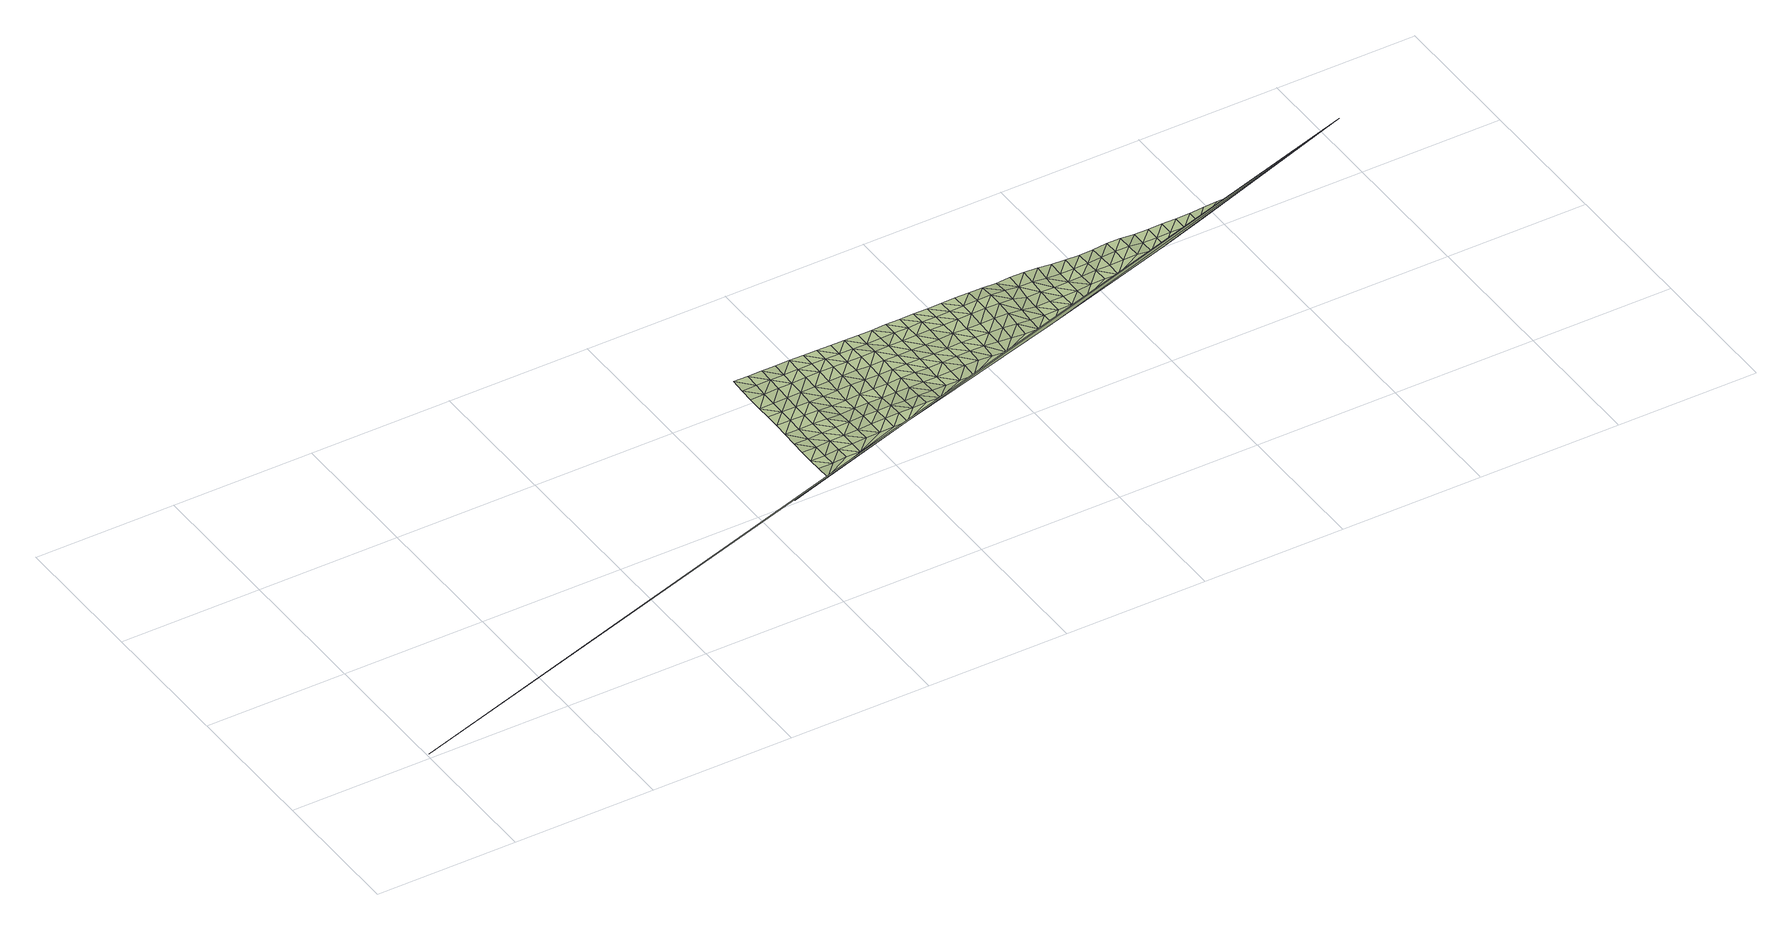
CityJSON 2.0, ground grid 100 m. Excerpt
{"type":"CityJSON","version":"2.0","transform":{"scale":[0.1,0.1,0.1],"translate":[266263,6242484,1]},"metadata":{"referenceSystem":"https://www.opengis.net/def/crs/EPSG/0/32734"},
"CityObjects":{
"terrain1":{"type":"TINRelief","geometry":[{"type":"CompositeSurface","lod":"1","boundaries":[[[0,1,2]],[[1,3,2]],[[4,3,5]],[[6,3,1]],[[7,1,0]],[[4,5,8]],[[3,6,5]],[[0,9,10]],[[11,12,8]],[[11,8,5]],[[13,6,1]],[[0,14,7]],[[15,16,12]],[[11,17,12]],[[1,7,13]],[[18,5,6]],[[12,17,15]],[[5,18,11]],[[19,16,20]],[[6,13,18]],[[19,20,21]],[[20,16,15]],[[17,11,22]],[[7,14,13]],[[11,18,22]],[[23,21,24]],[[20,25,21]],[[13,26,18]],[[17,27,15]],[[17,22,28]],[[23,24,29]],[[24,21,25]],[[26,13,14]],[[17,28,27]],[[18,30,22]],[[31,20,15]],[[29,32,33]],[[30,18,26]],[[31,15,27]],[[32,29,24]],[[28,22,34]],[[35,25,20]],[[14,0,10]],[[34,22,30]],[[26,14,36]],[[37,33,32]],[[20,31,35]],[[38,24,25]],[[27,28,39]],[[36,30,26]],[[34,40,28]],[[38,25,35]],[[41,32,24]],[[28,40,39]],[[42,31,27]],[[34,30,43]],[[32,41,37]],[[30,36,44]],[[24,38,41]],[[14,45,36]],[[42,27,39]],[[34,43,40]],[[46,35,31]],[[30,44,43]],[[37,41,47]],[[31,42,46]],[[48,39,40]],[[38,35,49]],[[44,36,45]],[[48,40,43]],[[38,49,41]],[[46,49,35]],[[50,45,14]],[[42,39,51]],[[51,39,48]],[[44,52,43]],[[47,41,53]],[[45,54,44]],[[46,42,55]],[[53,41,49]],[[44,54,52]],[[42,51,55]],[[48,43,56]],[[10,50,14]],[[57,47,53]],[[48,56,51]],[[58,49,46]],[[52,56,43]],[[55,59,46]],[[10,60,61]],[[62,54,45]],[[58,46,59]],[[55,51,63]],[[64,53,49]],[[63,51,56]],[[45,50,62]],[[65,52,54]],[[49,58,64]],[[66,57,53]],[[67,59,55]],[[54,62,65]],[[67,55,63]],[[68,56,52]],[[66,53,64]],[[58,59,69]],[[68,52,65]],[[70,59,67]],[[71,63,56]],[[72,62,50]],[[58,69,64]],[[69,59,70]],[[56,68,71]],[[73,67,63]],[[50,10,72]],[[65,62,74]],[[64,75,66]],[[71,73,63]],[[75,64,69]],[[76,70,67]],[[62,72,74]],[[68,65,77]],[[78,66,75]],[[67,73,76]],[[68,77,71]],[[79,69,70]],[[77,65,74]],[[10,80,72]],[[79,70,76]],[[81,75,69]],[[72,80,74]],[[73,71,82]],[[77,83,71]],[[75,81,78]],[[69,79,81]],[[73,82,76]],[[82,71,83]],[[84,77,74]],[[85,74,80]],[[86,80,10]],[[78,81,87]],[[79,76,88]],[[84,74,85]],[[82,89,76]],[[90,83,77]],[[79,88,81]],[[88,76,89]],[[77,84,90]],[[91,82,83]],[[92,85,80]],[[87,81,93]],[[10,94,86]],[[91,83,90]],[[93,81,88]],[[95,89,82]],[[92,80,86]],[[96,84,85]],[[97,87,93]],[[82,91,95]],[[98,88,89]],[[96,85,92]],[[99,90,84]],[[98,89,95]],[[100,93,88]],[[84,96,99]],[[86,94,92]],[[101,91,90]],[[88,98,100]],[[102,97,93]],[[101,90,99]],[[92,103,96]],[[104,95,91]],[[103,92,94]],[[102,93,100]],[[91,101,104]],[[10,105,94]],[[96,106,99]],[[107,98,95]],[[106,96,103]],[[98,107,100]],[[107,95,104]],[[99,108,101]],[[108,99,106]],[[103,94,109]],[[100,110,102]],[[101,111,104]],[[110,100,107]],[[109,106,103]],[[111,101,108]],[[104,112,107]],[[110,113,102]],[[108,106,114]],[[112,104,111]],[[114,106,109]],[[94,115,109]],[[116,110,107]],[[117,111,108]],[[116,107,112]],[[108,114,117]],[[110,118,113]],[[119,112,111]],[[110,116,120]],[[115,114,109]],[[111,117,119]],[[105,115,94]],[[110,120,118]],[[116,112,121]],[[121,112,119]],[[117,114,122]],[[123,114,115]],[[117,122,119]],[[116,124,120]],[[122,114,123]],[[121,125,116]],[[118,120,124]],[[116,125,124]],[[119,126,121]],[[126,119,122]],[[127,123,115]],[[128,125,121]],[[118,124,129]],[[122,123,127]],[[115,105,127]],[[121,126,128]],[[130,126,122]],[[131,124,125]],[[125,128,132]],[[127,130,122]],[[131,129,124]],[[125,132,131]],[[10,133,105]],[[128,126,134]],[[130,134,126]],[[105,135,127]],[[136,132,128]],[[131,137,129]],[[135,130,127]],[[134,136,128]],[[138,134,130]],[[132,139,131]],[[136,140,132]],[[130,135,138]],[[135,105,141]],[[137,131,139]],[[132,140,139]],[[134,142,136]],[[134,138,143]],[[142,140,136]],[[144,137,139]],[[134,143,142]],[[135,141,138]],[[145,141,105]],[[140,146,139]],[[143,138,147]],[[146,140,142]],[[141,147,138]],[[144,139,148]],[[142,143,149]],[[146,148,139]],[[143,147,149]],[[148,150,144]],[[141,145,147]],[[146,142,151]],[[152,142,149]],[[151,148,146]],[[152,151,142]],[[149,147,153]],[[147,145,154]],[[155,150,148]],[[149,153,152]],[[153,147,154]],[[148,151,155]],[[105,133,145]],[[150,155,156]],[[151,152,157]],[[153,158,152]],[[159,154,145]],[[151,157,155]],[[157,152,158]],[[160,153,154]],[[156,155,161]],[[160,154,159]],[[157,161,155]],[[162,158,153]],[[163,159,145]],[[156,161,164]],[[153,160,162]],[[165,157,158]],[[165,158,162]],[[166,161,157]],[[167,160,159]],[[145,168,163]],[[157,165,166]],[[164,161,169]],[[167,159,163]],[[170,162,160]],[[169,161,166]],[[160,167,170]],[[171,165,162]],[[133,168,145]],[[171,162,170]],[[163,168,167]],[[172,166,165]],[[165,171,172]],[[173,169,166]],[[167,174,170]],[[174,167,168]],[[173,166,172]],[[170,175,171]],[[175,170,174]],[[171,176,172]],[[176,171,175]],[[177,174,168]],[[172,178,173]],[[174,177,175]],[[168,133,177]],[[178,172,176]],[[179,173,178]],[[176,175,180]],[[175,177,181]],[[175,181,180]],[[182,178,176]],[[133,183,177]],[[178,182,179]],[[176,180,182]],[[183,181,177]],[[184,179,182]],[[185,180,181]],[[183,186,181]],[[187,183,133]],[[180,185,182]],[[181,186,185]],[[188,184,182]],[[183,187,186]],[[185,189,182]],[[187,133,190]],[[188,182,189]],[[191,185,186]],[[191,186,187]],[[192,189,185]],[[192,185,191]],[[188,189,193]],[[189,192,194]],[[195,191,187]],[[194,193,189]],[[192,191,195]],[[195,187,190]],[[196,194,192]],[[192,195,196]],[[197,193,194]],[[196,198,194]],[[190,199,195]],[[197,194,198]],[[199,196,195]],[[200,198,196]],[[201,196,199]],[[202,199,190]],[[61,133,10]],[[196,201,200]],[[203,197,198]],[[133,204,190]],[[203,198,200]],[[205,201,199]],[[202,190,206]],[[199,202,205]],[[200,201,207]],[[201,205,207]],[[203,200,208]],[[208,200,207]],[[202,206,205]],[[209,207,205]],[[206,210,205]],[[205,210,209]],[[211,208,207]],[[206,190,204]],[[211,207,209]],[[206,212,210]],[[213,209,210]],[[210,212,213]],[[214,211,209]],[[212,206,215]],[[214,209,213]],[[213,212,216]],[[217,215,206]],[[212,215,216]],[[214,213,218]],[[218,213,216]],[[204,217,206]],[[219,216,215]],[[215,217,219]],[[220,218,216]],[[220,216,219]],[[221,219,217]],[[217,204,221]],[[220,219,222]],[[222,219,221]],[[221,204,223]],[[222,221,224]],[[224,221,223]],[[225,223,204]],[[226,224,223]],[[227,225,204]],[[204,133,61]],[[226,223,225]],[[228,226,225]],[[228,225,227]],[[228,227,229]],[[230,229,227]],[[231,230,227]],[[227,204,61]]]}]}
},
"vertices":[
[3571,1105,21],[3671,1210,15],[3571,1210,16],[3571,1305,15],[3571,1405,15],[3671,1405,12],[3671,1305,12],[3771,1210,25],[3571,1500,19],[3271,1005,23],[4272,1305,37],[3671,1500,16],[3571,1605,24],[3771,1305,23],[3871,1210,25],[3671,1705,26],[3571,1705,28],[3671,1605,23],[3771,1405,23],[3571,1805,28],[3671,1805,26],[3571,1905,25],[3771,1500,24],[3571,2010,27],[3671,2010,28],[3671,1905,25],[3871,1305,23],[3771,1705,23],[3771,1605,22],[3571,2105,35],[3871,1405,23],[3771,1805,24],[3671,2105,35],[3571,2205,40],[3871,1500,24],[3771,1905,30],[3972,1305,28],[3671,2205,39],[3771,2010,34],[3871,1705,23],[3871,1605,22],[3771,2105,37],[3871,1805,24],[3972,1500,25],[3972,1405,28],[4072,1305,33],[3871,1905,30],[3771,2205,42],[3972,1605,14],[3871,2010,34],[4172,1305,35],[3972,1705,16],[4072,1500,32],[3871,2105,37],[4072,1405,33],[3972,1805,26],[4072,1605,22],[3871,2205,42],[3972,2010,37],[3972,1905,33],[2,8,32],[8130,2475,61],[4172,1405,35],[4072,1705,18],[3972,2105,39],[4172,1500,31],[3972,2205,43],[4072,1805,29],[4172,1605,24],[4072,2010,39],[4072,1905,35],[4172,1705,23],[4272,1405,37],[4172,1805,32],[4272,1500,31],[4072,2105,40],[4172,1905,38],[4272,1605,24],[4072,2205,40],[4172,2010,38],[4372,1405,36],[4172,2105,37],[4272,1805,32],[4272,1705,25],[4372,1605,23],[4372,1500,29],[4472,1405,37],[4172,2205,38],[4272,2010,38],[4272,1905,38],[4372,1705,26],[4372,1805,31],[4472,1500,28],[4272,2105,35],[4572,1405,35],[4372,1905,35],[4472,1605,23],[4272,2205,37],[4372,2010,37],[4472,1705,30],[4372,2105,34],[4472,1805,32],[4372,2205,35],[4572,1500,28],[4472,1905,35],[4872,1500,24],[4572,1605,23],[4472,2010,39],[4572,1705,32],[4672,1500,26],[4472,2105,34],[4572,1805,33],[4572,1905,35],[4472,2205,33],[4672,1605,24],[4772,1500,26],[4572,2010,38],[4672,1705,28],[4572,2205,32],[4672,1805,31],[4572,2105,34],[4672,1905,36],[4772,1705,28],[4772,1605,24],[4672,2105,38],[4672,2010,39],[4772,1805,31],[4872,1605,32],[4772,1905,36],[4672,2205,38],[4872,1705,36],[4772,2105,38],[4772,2010,39],[5573,1705,9],[4872,1805,34],[4973,1605,30],[4872,1905,39],[4772,2205,38],[4973,1705,38],[4872,2105,42],[4872,2010,43],[5073,1605,24],[4973,1905,42],[4973,1805,38],[4872,2205,38],[5173,1605,15],[4973,2010,42],[5073,1705,35],[4973,2105,40],[5073,1805,37],[4973,2205,37],[5073,2010,41],[5073,1905,39],[5173,1805,33],[5173,1705,28],[5073,2105,41],[5073,2205,39],[5173,2010,43],[5173,1905,37],[5273,1705,16],[5273,1805,30],[5173,2105,44],[5273,1905,39],[5373,1705,9],[5173,2205,40],[5273,2010,45],[5273,2105,46],[5373,1805,20],[5473,1705,7],[5273,2205,41],[5373,1905,36],[5373,2010,45],[5373,2105,48],[5373,2205,39],[5473,1805,10],[5473,1905,22],[5473,2010,38],[5573,1805,6],[5473,2105,42],[5473,2205,31],[5573,2010,12],[5573,1905,7],[5573,2105,29],[5674,1805,6],[5573,2205,38],[5674,2010,12],[5674,1905,7],[5774,1805,10],[5674,2205,38],[5674,2105,29],[5874,1805,15],[5774,1905,7],[5774,2010,8],[5774,2205,29],[5774,2105,15],[5874,1905,9],[5874,2010,7],[5874,2205,17],[5874,2105,8],[5974,1905,17],[5974,2105,7],[5974,2010,10],[6074,1905,18],[5974,2205,10],[6575,2010,6],[6074,2010,16],[6174,1905,16],[6074,2105,9],[6074,2205,6],[6174,2105,15],[6174,2010,17],[6174,2205,10],[6274,2010,17],[6274,2105,20],[6274,2205,17],[6374,2010,19],[6374,2105,19],[6475,2010,6],[6374,2205,16],[6475,2105,6],[6475,2205,6],[6575,2105,6],[6575,2205,6],[6675,2105,6],[6675,2205,6],[6775,2105,6],[6775,2205,6],[6875,2105,6],[6875,2205,6],[6975,2205,14],[7075,2205,20],[7175,2205,20]
]}
